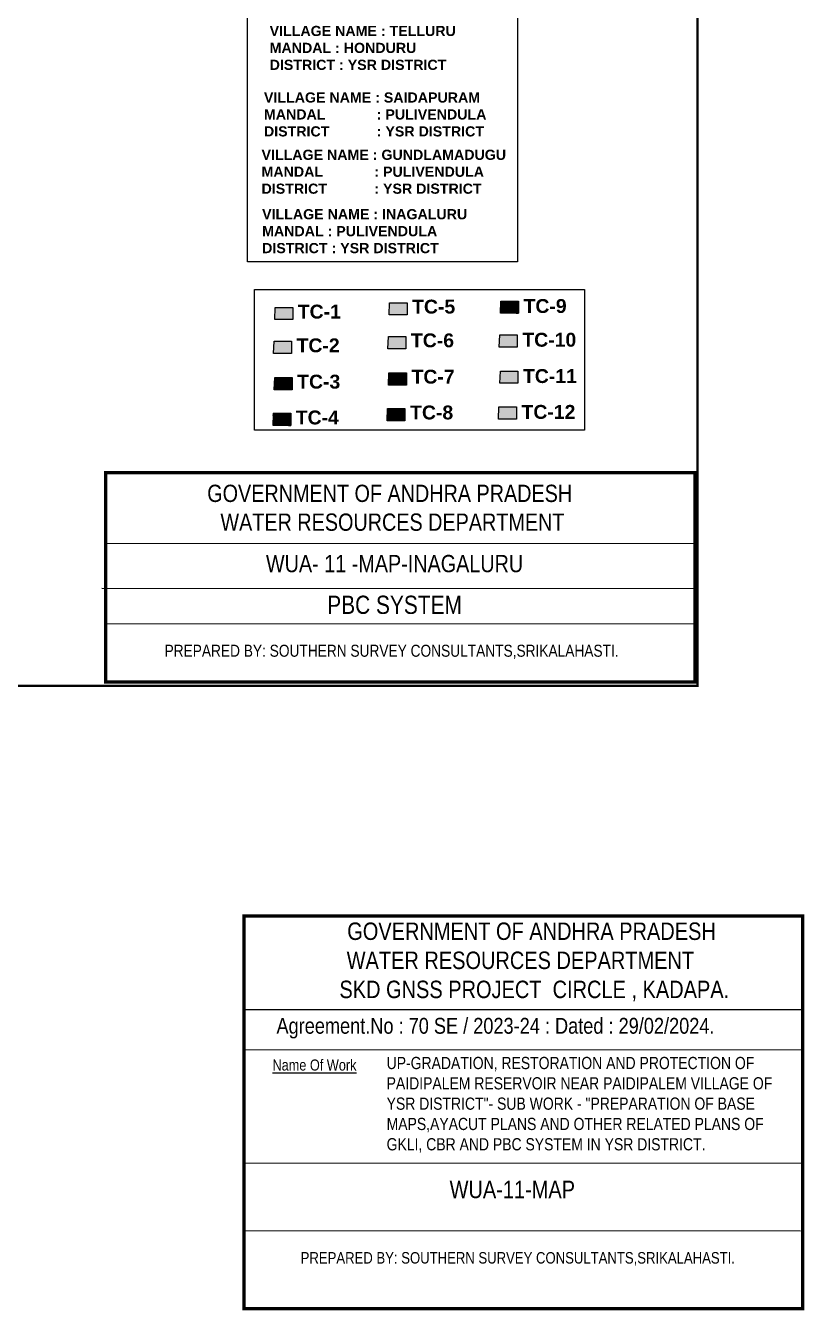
# Model space of a CAD drawing. Header units: inches. Extents: x 198958 to 218693, y 1596361 to 1611769.
# Drawn here: x 205523 to 208664, y 1596361 to 1601544 of the extents above; entities that cross this region are included whole.
import ezdxf

# ---------------------------------------------------------------- set-up
doc = ezdxf.new("R2010")
doc.units = ezdxf.units.IN
doc.header["$LTSCALE"] = 15
doc.header["$MEASUREMENT"] = 0
for name, color, linetype in [('FRAME 025', 7, 'Continuous'), ('PAPER SIZE', 5, 'Continuous'), ('PLOTS NO', 7, 'Continuous'), ('TEXT', 1, 'Continuous'), ('text2', 7, 'Continuous'), ('TITLEBLOCK', 7, 'Continuous')]:
    doc.layers.add(name, color=color, linetype=linetype)
doc.styles.add('ARIALN', font='ARIALN.TTF')
doc.styles.get("Standard").update_dxf_attribs({"font": 'arial.ttf'})
pattern_1 = [(45, (149506.44023, 1151203.173303), (-0.0247487373415, 0.0247487373415), [])]

msp = doc.modelspace()

# ---------------------------------------------------------------- hatches: boundary and pattern name
at = {"layer": 'PLOTS NO'}
h = msp.add_hatch(color=2, dxfattribs=at)
h.dxf.hatch_style = 1
h.paths.add_polyline_path([(206600.4, 1600358.2), (206600.4, 1600407.7), (206530, 1600407.7), (206528, 1600358.2)])
at = {"layer": 'PLOTS NO', "true_color": 0x105689}
h = msp.add_hatch(color=146, dxfattribs=at)
h.dxf.hatch_style = 1
h.paths.add_polyline_path([(206991, 1600426.5), (206989, 1600377), (207061.4, 1600377), (207061.4, 1600426.5)])
at = {"layer": 'PLOTS NO', "true_color": 0xafd9aa}
h = msp.add_hatch(dxfattribs=at)
h.set_pattern_fill('ANSI31', color=9, scale=0.28)
h.set_pattern_definition(pattern_1)
h.paths.add_polyline_path([(207440.6, 1600433.3), (207438.5, 1600383.8), (207510.9, 1600383.8), (207510.9, 1600433.3)])
at = {"layer": 'PLOTS NO', "true_color": 0x105689}
h = msp.add_hatch(color=146, dxfattribs=at)
h.dxf.hatch_style = 1
h.paths.add_polyline_path([(207435.8, 1600297.2), (207433.8, 1600247.7), (207506.1, 1600247.7), (207506.1, 1600297.2)])
at = {"layer": 'PLOTS NO', "true_color": 0xcd6928}
h = msp.add_hatch(color=32, dxfattribs=at)
h.dxf.hatch_style = 1
h.paths.add_polyline_path([(206525.2, 1600271.6), (206523.2, 1600222.1), (206595.6, 1600222.1), (206595.6, 1600271.6)])
at = {"layer": 'PLOTS NO', "true_color": 0xc7c8ca}
h = msp.add_hatch(color=9, dxfattribs=at)
h.dxf.hatch_style = 1
h.paths.add_polyline_path([(206986.3, 1600290.4), (206984.2, 1600240.9), (207056.6, 1600240.9), (207056.6, 1600290.4)])
at = {"layer": 'PLOTS NO', "true_color": 0x7aafdf}
h = msp.add_hatch(dxfattribs=at)
h.set_pattern_fill('ANSI31', color=143, scale=0.28)
h.set_pattern_definition([(45, (150181.968426, 1148420.90886), (-0.0247487373415, 0.0247487373415), [])])
h.paths.add_polyline_path([(206988.7, 1600143.9), (206986.7, 1600094.4), (207059.1, 1600094.4), (207059.1, 1600143.9)])
at = {"layer": 'PLOTS NO', "true_color": 0xc7c8ca}
h = msp.add_hatch(color=9, dxfattribs=at)
h.dxf.hatch_style = 1
h.paths.add_polyline_path([(207438.3, 1600150.7), (207436.2, 1600101.2), (207508.6, 1600101.2), (207508.6, 1600150.7)])
at = {"layer": 'PLOTS NO', "true_color": 0x58ba48}
h = msp.add_hatch(dxfattribs=at)
h.set_pattern_fill('ANSI31', color=85, scale=0.28)
h.set_pattern_definition([(45, (149508.91673, 1151056.691235), (-0.0247487373415, 0.0247487373415), [])])
h.paths.add_polyline_path([(206527.7, 1600125.1), (206525.7, 1600075.6), (206598.1, 1600075.6), (206598.1, 1600125.1)])
at = {"layer": 'PLOTS NO', "true_color": 0xf7abae}
h = msp.add_hatch(dxfattribs=at)
h.set_pattern_fill('ANSI31', color=241, scale=0.28)
h.set_pattern_definition(pattern_1)
h.paths.add_polyline_path([(206983, 1599999.4), (206981, 1599949.9), (207053.3, 1599949.9), (207053.3, 1599999.4)])
at = {"layer": 'PLOTS NO', "true_color": 0xfeeab9}
h = msp.add_hatch(color=254, dxfattribs=at)
h.dxf.hatch_style = 1
h.paths.add_polyline_path([(207430.5, 1599956.7), (207502.9, 1599956.7), (207502.9, 1600006.2), (207432.5, 1600006.2)])
at = {"layer": 'PLOTS NO', "true_color": 0xa953a0}
h = msp.add_hatch(dxfattribs=at)
h.set_pattern_fill('ANSI31', color=215, scale=0.28)
h.set_pattern_definition(pattern_1)
h.paths.add_polyline_path([(206521.9, 1599980.5), (206519.9, 1599931), (206592.3, 1599931), (206592.3, 1599980.5)])

# ---------------------------------------------------------------- linework, layer by layer
at = {"layer": 'FRAME 025', "lineweight": -3}
for points, elevation in [([(205844.5, 1599456.5), (208232.5, 1599455.3)], 16.2), ([(205830.7, 1599274.7), (208218.8, 1599273.5)], 16.2), ([(205841.3, 1599132), (208232.5, 1599130.8)], 16.2), ([(206404.3, 1597575.1), (208661.2, 1597575.1)], 0.4), ([(206405.5, 1597411.2), (208651.9, 1597412.8)], 8.5), ([(206404, 1596955.6), (208651.7, 1596954.4)], 8.5), ([(206400.9, 1596682.4), (208648.6, 1596681.3)], 8.5)]:
    msp.add_lwpolyline(points, dxfattribs=dict(at, elevation=elevation))
at = {"layer": 'PAPER SIZE', "color": 5}
for points, const_width, elevation in [([(205845.5, 1599740.8), (208223.7, 1599740.8), (208223.7, 1598895.8), (205845.5, 1598895.8)], 14.1, 6.7), ([(206403.1, 1597951.9), (208657.7, 1597951.9), (208657.7, 1596367.5), (206403.1, 1596367.5)], 13.4, 0.4)]:
    msp.add_lwpolyline(points, close=True, dxfattribs=dict(at, const_width=const_width, elevation=elevation))
at = {"layer": 'PLOTS NO', "color": 2}
for p, q in [((206528, 1600358.2), (206530, 1600407.7)), ((206530, 1600407.7), (206600.4, 1600407.7)), ((206600.4, 1600407.7), (206600.4, 1600358.2)), ((206989, 1600377), (206991, 1600426.5)), ((206991, 1600426.5), (207061.4, 1600426.5)), ((207061.4, 1600426.5), (207061.4, 1600377)), ((207438.5, 1600383.8), (207440.6, 1600433.3)), ((207440.6, 1600433.3), (207510.9, 1600433.3)), ((207510.9, 1600433.3), (207510.9, 1600383.8)), ((206600.4, 1600358.2), (206528, 1600358.2)), ((207061.4, 1600377), (206989, 1600377)), ((207510.9, 1600383.8), (207438.5, 1600383.8)), ((207433.8, 1600247.7), (207435.8, 1600297.2)), ((207506.1, 1600297.2), (207506.1, 1600247.7)), ((206523.2, 1600222.1), (206525.2, 1600271.6)), ((206525.2, 1600271.6), (206595.6, 1600271.6)), ((206595.6, 1600271.6), (206595.6, 1600222.1)), ((206984.2, 1600240.9), (206986.3, 1600290.4)), ((207056.6, 1600240.9), (206984.2, 1600240.9)), ((206986.3, 1600290.4), (207056.6, 1600290.4)), ((207056.6, 1600290.4), (207056.6, 1600240.9)), ((207506.1, 1600247.7), (207433.8, 1600247.7)), ((206595.6, 1600222.1), (206523.2, 1600222.1)), ((206986.7, 1600094.4), (206988.7, 1600143.9)), ((206988.7, 1600143.9), (207059.1, 1600143.9)), ((207059.1, 1600143.9), (207059.1, 1600094.4)), ((207436.2, 1600101.2), (207438.3, 1600150.7)), ((207438.3, 1600150.7), (207508.6, 1600150.7)), ((207508.6, 1600150.7), (207508.6, 1600101.2)), ((206525.7, 1600075.6), (206527.7, 1600125.1)), ((206527.7, 1600125.1), (206598.1, 1600125.1)), ((206598.1, 1600125.1), (206598.1, 1600075.6)), ((207059.1, 1600094.4), (206986.7, 1600094.4)), ((207508.6, 1600101.2), (207436.2, 1600101.2)), ((206598.1, 1600075.6), (206525.7, 1600075.6)), ((206981, 1599949.9), (206983, 1599999.4)), ((206983, 1599999.4), (207053.3, 1599999.4)), ((207053.3, 1599999.4), (207053.3, 1599949.9)), ((207430.5, 1599956.7), (207432.5, 1600006.2)), ((207432.5, 1600006.2), (207502.9, 1600006.2)), ((207502.9, 1600006.2), (207502.9, 1599956.7)), ((206592.3, 1599931), (206519.9, 1599931)), ((206521.9, 1599980.5), (206592.3, 1599980.5)), ((206592.3, 1599980.5), (206592.3, 1599931)), ((207053.3, 1599949.9), (206981, 1599949.9)), ((207502.9, 1599956.7), (207430.5, 1599956.7))]:
    msp.add_line(p, q, dxfattribs=at)
at = {"layer": 'PLOTS NO', "color": 146, "true_color": 0x105689}
msp.add_line((207435.8, 1600297.2), (207506.1, 1600297.2), dxfattribs=at)
at = {"layer": 'text2', "color": 5, "const_width": 10}
msp.add_lwpolyline([(199249, 1611176.2), (208233.7, 1611176.2), (208233.7, 1598880.5), (199249, 1598880.5)], close=True, dxfattribs=at)
at = {"layer": 'text2'}
for points in [[(206418.2, 1602330), (207507.6, 1602330), (207507.6, 1600591.8), (206418.2, 1600591.8)], [(206446.7, 1600479.7), (207777.9, 1600479.7), (207777.9, 1599911.6), (206446.7, 1599911.6)]]:
    msp.add_lwpolyline(points, close=True, dxfattribs=at)

# ---------------------------------------------------------------- texts
at = {"layer": 'PLOTS NO', "color": 1, "char_height": 0.056, "attachment_point": 1}
for insert in [(207104.8, 1600404.5), (206643.8, 1600385.7)]:
    msp.add_mtext_dynamic_manual_height_columns('TC-1', width=320.576, gutter_width=1, heights=[0], dxfattribs=dict(at, insert=insert))
at = {"layer": 'PLOTS NO', "color": 1, "char_height": 0.056, "width": 3.84, "attachment_point": 1}
for insert in [(207121.9, 1600400.7), (206660.8, 1600381.9)]:
    msp.add_mtext(' TC-1', dxfattribs=dict(at, insert=insert))
at = {"layer": 'TEXT', "attachment_point": 1}
for s, insert, char_height, width in [('\\pxql;{\\fArial|b1|i0|c0|p34;\\C1;VILLAGE NAME :\\C5; TELLURU \\P\\C1;MANDAL : \\C5;HONDURU \\P\\C1;DISTRICT : \\C5;YSR DISTRICT }', (206507.2, 1601543.6), 41.015, 932.352), ('\\pxql;{\\fArial|b1|i0|c0|p34;\\C1;VILLAGE NAME :\\C5; SAIDAPURAM\\C1;\\PMANDAL             : \\C5;PULIVENDULA \\P\\C1;DISTRICT            : \\C5;YSR DISTRICT}', (206484.2, 1601275.1), 41.015, 947.842), ('\\pxql;{\\fArial|b1|i0|c0|p34;\\C1;VILLAGE NAME :\\C5; GUNDLAMADUGU\\P\\C1;MANDAL             : \\C5;PULIVENDULA \\P\\C1;DISTRICT            : \\C5;YSR DISTRICT}', (206474.5, 1601043.9), 41.015, 1072.762), ('\\pxql;{\\fArial|b1|i0|c0|p34;\\C1;VILLAGE NAME :\\C5; INAGALURU \\P\\C1;MANDAL : \\C5;PULIVENDULA \\P\\C1;DISTRICT : \\C5;YSR DISTRICT }', (206476.8, 1600804.1), 41.015, 1072.762), ('\\pxql;{\\fArial|b1|i0|c0|p34;\\C1;TC-1}', (206620.6, 1600418.6), 56, 482.231), ('{\\fArial|b1|i0|c0|p34;\\C1;TC-5}', (207082, 1600438.7), 56, 482.231), ('{\\fArial|b1|i0|c0|p34;\\C1;TC-9}', (207531.6, 1600441.1), 56, 482.231), ('{\\fArial|b1|i0|c0|p34;\\C1;TC-6}', (207077.3, 1600302.6), 56, 482.231), ('{\\fArial|b1|i0|c0|p34;\\C1;TC-10}', (207526.8, 1600305), 56, 482.231), ('{\\fArial|b1|i0|c0|p34;\\C1;TC-2}', (206615.8, 1600282.5), 56, 482.231), ('{\\fArial|b1|i0|c0|p34;\\C1;TC-3}', (206618.3, 1600136), 56, 482.231), ('{\\fArial|b1|i0|c0|p34;\\C1;TC-7}', (207079.7, 1600156.1), 56, 482.231), ('{\\fArial|b1|i0|c0|p34;\\C1;TC-11}', (207529.3, 1600158.5), 56, 482.231), ('{\\fArial|b1|i0|c0|p34;\\C1;TC-4}', (206612.6, 1599991.4), 56, 482.231), ('{\\fArial|b1|i0|c0|p34;\\C1;TC-8}', (207074, 1600011.6), 56, 482.231), ('{\\fArial|b1|i0|c0|p34;\\C1;TC-12}', (207523.5, 1600013.9), 56, 482.231)]:
    msp.add_mtext(s, dxfattribs=dict(at, insert=insert, char_height=char_height, width=width))
at = {"layer": 'TITLEBLOCK', "extrusion": (0.000201441, 0.004807, 0.999988), "style": 'ARIALN'}
msp.add_text('%%UName Of Work', height=44.713, rotation=359.9999, dxfattribs=at).set_placement((206518.8, 1597309.5, 7722.3))
at = {"layer": 'TITLEBLOCK', "extrusion": (0.000201441, 0.004807, 0.999988), "attachment_point": 1, "text_direction": (1, -1e-06, -0.000201), "style": 'ARIALN'}
for s, insert, char_height, width in [('\\pxqc;GOVERNMENT OF ANDHRA PRADESH  WATER RESOURCES DEPARTMENT      ', (206232.2, 1599692.1, -2.6), 69.696, 1540.874), ('\\pxqc;WUA- 11 -MAP-INAGALURU', (206155.2, 1599408.7, -3.6), 69.696, 1712.082), ('\\pxqc;PBC SYSTEM', (206155.2, 1599244.4, -3.6), 73.592, 1712.082), ('\\pxql;PREPARED BY: SOUTHERN SURVEY CONSULTANTS,SRIKALAHASTI.', (206083.2, 1599046.3, -0.7), 48.299, 2097.608), ('\\pxqc;GOVERNMENT OF ANDHRA PRADESH  WATER RESOURCES DEPARTMENT      SKD GNSS PROJECT  CIRCLE , KADAPA.', (206756.2, 1597925.6, -10.4), 70.3933, 1637.667), ('Agreement.No : 70 SE / 2023-24 : Dated : 29/02/2024.', (206534.8, 1597540.8, -3.2), 63.939, 2063.881), ('UP-GRADATION, RESTORATION AND PROTECTION OF PAIDIPALEM RESERVOIR NEAR PAIDIPALEM VILLAGE OF YSR DISTRICT"- SUB WORK - "PREPARATION OF BASE MAPS,AYACUT PLANS AND OTHER RELATED PLANS OF GKLI, CBR AND PBC SYSTEM IN YSR DISTRICT.', (206979.2, 1597383.3, -1.9), 49.1841, 1587.601), ('\\pxqc;WUA-11-MAP', (206667.5, 1596883.6, -10.4), 70.393, 1637.667), ('\\pxql;PREPARED BY: SOUTHERN SURVEY CONSULTANTS,SRIKALAHASTI.', (206632.3, 1596595.6, -7.6), 46.2, 2006.436)]:
    msp.add_mtext(s, dxfattribs=dict(at, insert=insert, char_height=char_height, width=width))

doc.saveas('drawing.dxf')
